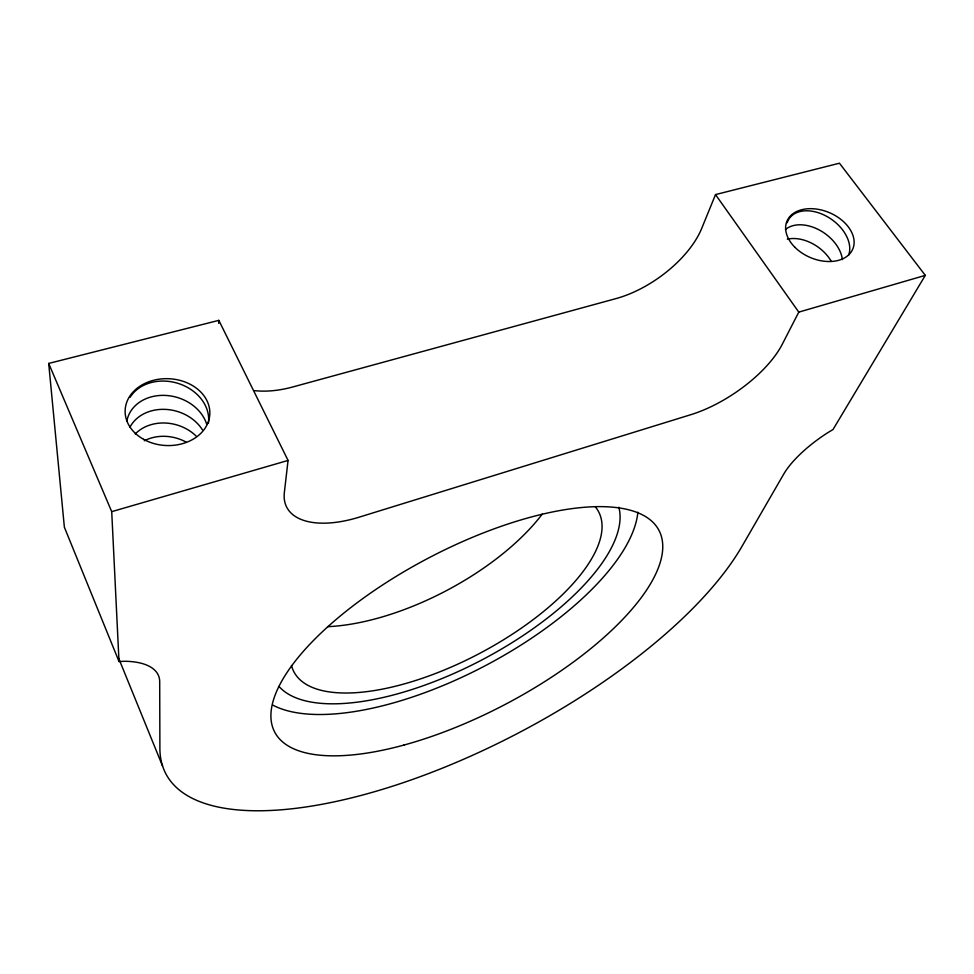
<?xml version="1.0" encoding="UTF-8"?>
<svg xmlns="http://www.w3.org/2000/svg" width="974" height="974" viewBox="0 0 974 974"><rect width="100%" height="100%" fill="white"/><g stroke="black" fill="none" stroke-linecap="round" stroke-linejoin="round"><path stroke-width="1.46" d="M218.687 323.356L218.833 320.361L48.7 363.436L64.369 527.202L119.011 661.504L125.171 661.273A85.201 36.001 -21.3 0 1 159.699 682.177L159.894 748.592A332.377 127.862 -27.7 0 0 408.289 780.941A332.377 127.862 -27.7 0 0 742.176 546.024L783.376 474.703A70.481 24.788 -33.2 0 1 827.644 432.76L833.014 429.522L925.3 275.374L839.442 163.206L715.513 194.593L701.73 228.354A81.402 41.651 -35.2 0 1 615.97 298.604L292.772 386.97A86.564 50.246 -27.2 0 1 254.677 390.647M218.833 320.361L288.06 460.434L284.347 492.54A90.801 44.841 -27.4 0 0 359.041 517.206L690.809 414.693A85.018 36.878 -33.8 0 0 782.244 344.309L798.79 312.118L925.3 275.374M119.011 661.504L111.718 511.654L288.06 460.434M715.513 194.593L798.79 312.118M48.7 363.436L111.718 511.654M118.731 658.412L162.536 766.002M637.86 512.202A213.951 87.368 -27.7 0 1 485.856 665.4A213.951 87.368 -27.7 0 1 272.598 704.993M618.819 507.211A192.974 78.687 -27.7 0 1 482.495 659.617A192.974 78.687 -27.7 0 1 278.941 686.378M595.224 506.711A172.081 70.079 -27.7 0 1 478.027 654.248A172.081 70.079 -27.7 0 1 291.482 665.51M542.226 514.138A168.185 75.887 -27.7 0 1 328.055 626.659M787.175 222.742A35.052 23.522 34.9 0 1 825.112 215.522A35.052 23.522 34.9 0 1 849.06 253.8A35.332 24.046 11.3 0 1 848.561 255.249M785.47 229.511A34.687 23.461 35 0 1 819.171 229.937A34.687 23.461 35 0 1 842.388 259.608M787.345 239.19A34.321 23.388 35.1 0 1 831.163 261.154M135.203 434.027A40.324 33.335 15.1 0 1 196.078 435.999M130.139 397.258A41.894 34.053 15.4 0 1 178.839 383.634A41.894 34.053 15.4 0 1 208.448 423.142M206.719 424.274A41.358 33.81 15.3 0 0 171.168 396.041A41.358 33.81 15.3 0 0 130.528 411.552A41.371 31.192 -8.9 0 0 126.839 421.121M202.409 429.802A40.835 33.579 15.2 0 0 166.067 409.421A40.835 33.579 15.2 0 0 130.918 425.504A40.871 31.01 -9.1 0 0 129.895 427.33M144.31 440.784A39.824 33.104 15 0 1 186.046 442.062M403.954 745.049A217.007 82.632 -27.7 0 0 658.874 530.197A217.007 82.632 -27.7 0 0 337.564 618.259A217.007 82.632 -27.7 0 0 403.954 745.049M794.894 247.274A35.746 24.374 23 0 0 852.676 249.295A35.746 24.374 23 0 0 812.048 208.692A35.746 24.374 23 0 0 794.894 247.274M143.628 439.335A42.381 33.433 2.7 0 0 209.727 415.387A42.381 33.433 2.7 0 0 149.095 381.662A42.381 33.433 2.7 0 0 143.628 439.335"/></g></svg>
